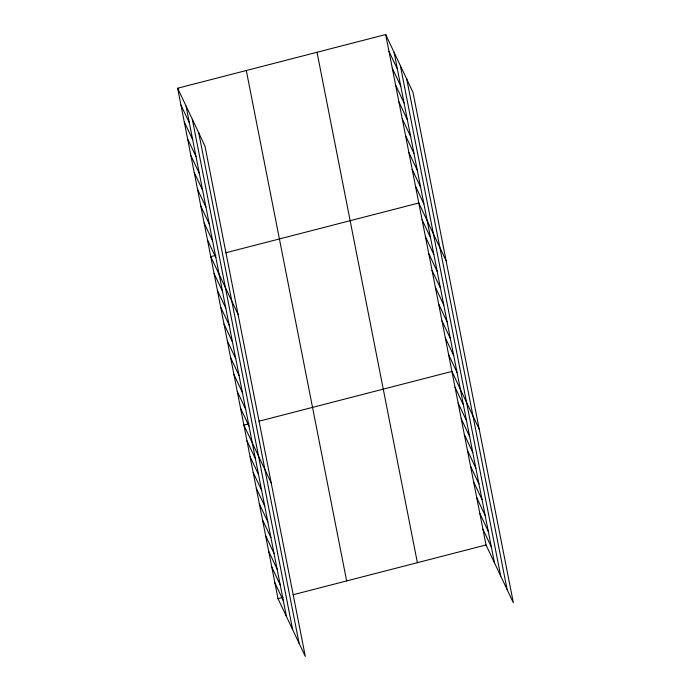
<?xml version="1.0" encoding="UTF-8"?>
<svg xmlns="http://www.w3.org/2000/svg" width="691" height="691" viewBox="0 0 691 691"><rect width="100%" height="100%" fill="white"/><g stroke="black" fill="none" stroke-linecap="round" stroke-linejoin="round"><path stroke-width="1.04" d="M177.647 88.223L204.968 146.034L305.318 656.45L277.998 598.639L177.647 88.223L385.682 34.55L413.002 92.361L513.353 602.777L486.032 544.966L385.682 34.55M215.808 255.359L210.764 256.663L238.084 314.465M225.905 252.751L418.798 202.99L446.118 260.801M248.924 423.799L243.88 425.103L271.2 482.905M259.021 421.19L451.914 371.43L479.234 429.232M277.998 598.639L283.042 597.335M293.139 594.735L486.032 544.966M388.99 51.393L397.411 69.212M392.298 68.236L400.728 86.055M395.615 85.079L404.036 102.899M398.923 101.922L407.345 119.742M402.24 118.766L410.661 136.593M405.548 135.609L413.969 153.437M408.856 152.461L417.286 170.28M412.173 169.304L420.594 187.123M415.481 186.147L423.903 203.966M422.106 219.833L430.528 237.652M425.414 236.676L433.844 254.495M428.731 253.519L437.153 271.338M432.039 270.362L440.461 288.182M435.356 287.206L443.777 305.025M438.664 304.049L447.086 321.868M441.972 320.892L450.402 338.711M445.289 337.735L453.711 355.563M448.597 354.587L457.019 372.406M455.015 387.202L463.436 405.021M458.116 402.983L466.537 420.802M461.217 418.755L469.638 436.574M464.317 434.535L472.739 452.355M467.418 450.307L475.84 468.127M470.519 466.088L478.941 483.907M473.62 481.86L482.05 499.679M476.721 497.641L485.151 515.46M479.83 513.413L488.252 531.232M482.931 529.194L491.353 547.013M180.956 105.067L189.377 122.886M184.264 121.91L192.694 139.729M187.581 138.753L196.002 156.572M190.889 155.596L199.31 173.415M194.206 172.439L202.627 190.258M197.514 189.282L205.935 207.11M200.822 206.134L209.252 223.953M204.139 222.977L212.56 240.796M207.447 239.82L215.868 257.639M214.072 273.506L222.493 291.326M217.38 290.35L225.81 308.169M220.697 307.193L229.118 325.012M224.005 324.036L232.426 341.855M227.322 340.879L235.743 358.698M230.63 357.722L239.051 375.541M233.938 374.565L242.368 392.384M237.255 391.408L245.676 409.227M240.563 408.251L248.985 426.079M246.981 440.875L255.402 458.694M250.082 456.656L258.503 474.475M253.182 472.428L261.604 490.247M256.283 488.209L264.705 506.028M259.384 503.981L267.806 521.8M262.485 519.762L270.907 537.581M265.586 535.534L274.016 553.353M268.687 551.314L277.117 569.134M271.796 567.086L280.218 584.906M274.897 582.867L283.319 600.686M406.766 79.163L507.116 589.578M400.339 65.567L500.69 575.983M394.103 52.369L494.454 562.785M317.031 52.266L417.381 562.681M246.298 70.508L346.649 580.932M198.732 132.836L299.082 643.252M192.305 119.241L292.656 629.656M186.069 106.043L286.42 616.458"/></g></svg>
